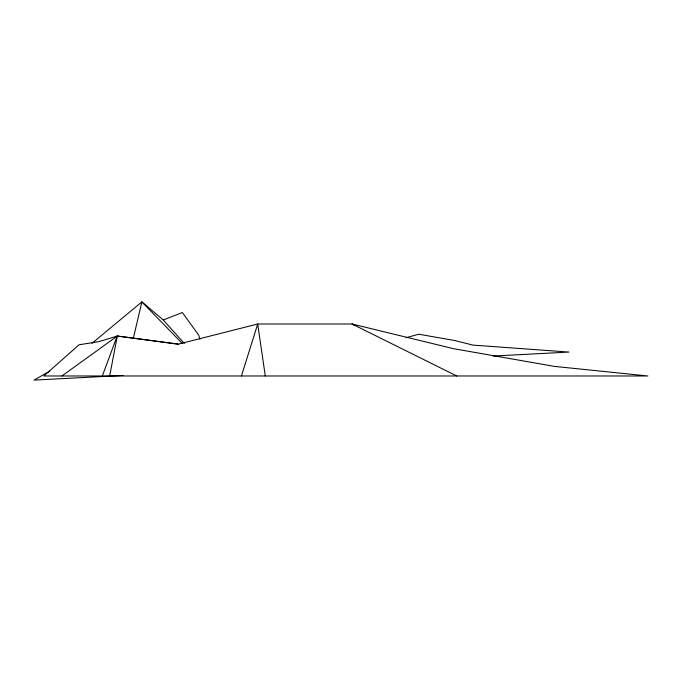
<?xml version="1.0" encoding="UTF-8"?>
<svg xmlns="http://www.w3.org/2000/svg" width="682" height="682" viewBox="0 0 682 682"><rect width="100%" height="100%" fill="white"/><g stroke="black" fill="none" stroke-linecap="round" stroke-linejoin="round"><path stroke-width="1.02" d="M109.666 375.978L117.321 336.038L178.266 344.146L257.702 324.001L352.057 324.001L453.683 348.715L554.56 366.413L647.9 375.978L43.81 375.978L79.078 344.768L98.864 341.639L117.321 336.038L178.266 344.146M133.408 338.016L141.873 301.887L163.271 319.994L184.353 343.506M241.437 375.978L257.702 324.001L265.281 375.978M102.334 375.978L117.159 336.073M115.855 337.573L117.321 336.038L61.917 375.978M91.968 343.336L141.873 301.887L182.409 343.626M49.684 371.144L34.1 380.113L123.084 375.45M163.271 319.994L182.307 312.518L198.735 335.152L199.903 339.244M406.046 337.718L418.833 334.231L454.86 340.548L472.865 345.101L569.018 352.074L492.975 356.064M456.778 375.978L352.057 324.001L353.822 325.152"/></g></svg>
